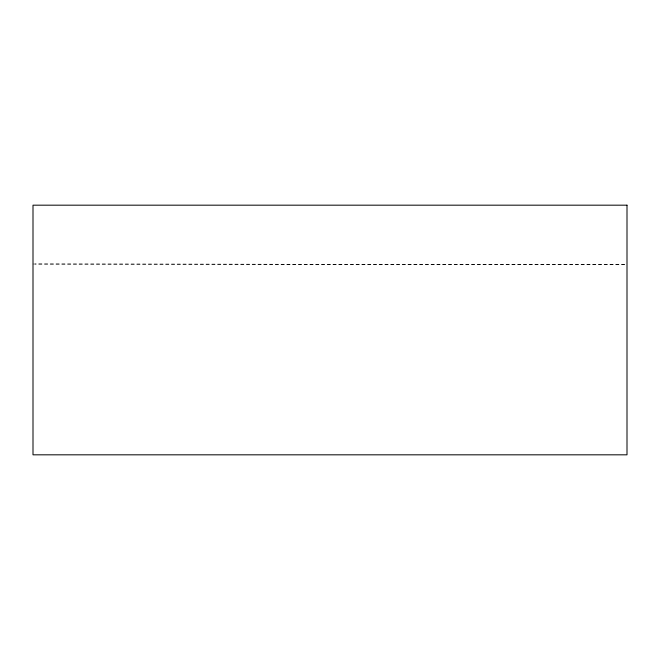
<?xml version="1.0" encoding="UTF-8"?>
<svg xmlns="http://www.w3.org/2000/svg" width="660" height="660" viewBox="0 0 660 660"><rect width="100%" height="100%" fill="white"/><g stroke="black" fill="none" stroke-linecap="round" stroke-linejoin="round"><path stroke-width="0.49" stroke-dasharray="3.3 2.47" d="M33 264.016L625.977 264.553L35.038 264.016"/><path stroke-width="0.99" d="M627 205.177L33 205.177L33 454.822L627 454.822L627 205.177"/></g></svg>
